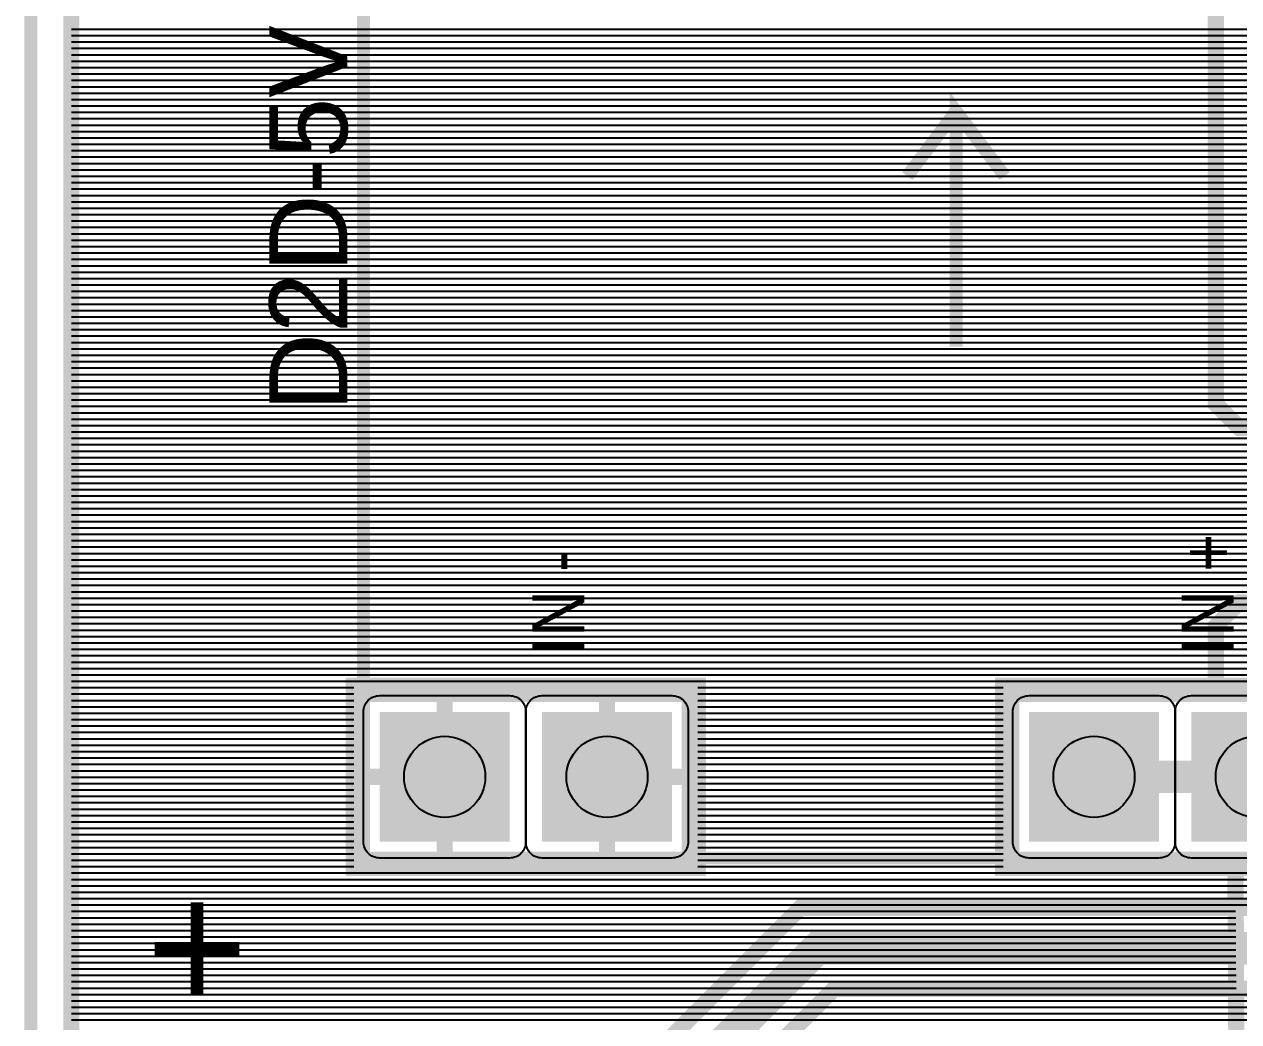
# Model space of a CAD drawing. Header units: inches. Extents: x -1.68 to 1.68, y -1.15 to 1.15.
# Drawn here: x -1.681 to -0.933, y -0.013 to 0.601 of the extents above; entities that cross this region are included whole.
import ezdxf

# ---------------------------------------------------------------- set-up
doc = ezdxf.new("R2010")
doc.units = ezdxf.units.IN
doc.layers.get('0').update_dxf_attribs({"linetype": 'CONTINUOUS'})

# ---------------------------------------------------------------- blocks, each defined once
blk = doc.blocks.new('RPAD')
blk.add_trace([(-0.5, -0.5), (-0.5, 0.5), (0.5, -0.5), (0.5, 0.5)])

msp = doc.modelspace()

# ---------------------------------------------------------------- linework, layer by layer
for points, const_width in [([(-1.6775, -1.1475), (1.6775, -1.1475), (1.6775, 1.1475), (-1.6775, 1.1475), (-1.6775, -1.1475)], 0.008), ([(-1.6775, -1.1475), (1.6775, -1.1475), (1.6775, 1.1475), (-1.6775, 1.1475), (-1.6775, -1.1475)], 0.008), ([(-1.6775, -1.1475), (1.6775, -1.1475), (1.6775, 1.1475), (-1.6775, 1.1475), (-1.6775, -1.1475)], 0.008), ([(1.6525, -1.1225), (-1.518807, -1.1225), (-1.4765, -1.080193), (-1.4765, -1.004807), (-1.529807, -0.9515), (-1.605193, -0.9515), (-1.6525, -0.998807), (-1.6525, 0.993807), (-1.615193, 0.9565), (-1.539807, 0.9565), (-1.4865, 1.009807), (-1.4865, 1.085193), (-1.523807, 1.1225), (1.513807, 1.1225)], 0.01), ([(1.6525, -1.1225), (-1.518807, -1.1225), (-1.4765, -1.080193), (-1.4765, -1.004807), (-1.529807, -0.9515), (-1.605193, -0.9515), (-1.6525, -0.998807), (-1.6525, 0.993807), (-1.615193, 0.9565), (-1.539807, 0.9565), (-1.4865, 1.009807), (-1.4865, 1.085193), (-1.523807, 1.1225), (1.513807, 1.1225)], 0.01), ([(-0.934602, -0.061371), (-0.935368, 0.0815), (-1.0785, 0.0815), (-1.0785, 0.1935), (-0.9475, 0.1935), (-0.9475, 0.230335), (-0.932855, 0.24498), (-0.6635, 0.24498), (-0.6635, 0.5385), (-0.5515, 0.5385), (-0.5515, 0.24498), (-0.390665, 0.24498), (-0.390665, 0.70598), (-0.367539, 0.70598), (-0.367539, 0.959548), (-0.352894, 0.974193), (1.195374, 0.974193)], 0.01), ([(-0.8375, 0.352501), (-0.932855, 0.352501), (-0.9475, 0.367145), (-0.9475, 0.8315), (-1.0785, 0.8315), (-1.0785, 0.9435), (-0.8665, 0.9435)], 0.01), ([(-1.4725, 0.0875), (-0.8725, 0.0875), (-0.8725, 0.9375), (-1.4725, 0.9375), (-1.4725, 0.0875)], 0.008), ([(-1.4725, 0.0875), (-0.8725, 0.0875), (-0.8725, 0.9375), (-1.4725, 0.9375), (-1.4725, 0.0875)], 0.008), ([(-1.4725, 0.0875), (-0.8725, 0.0875), (-0.8725, 0.9375), (-1.4725, 0.9375), (-1.4725, 0.0875)], 0.008), ([(0.4375, -0.280531), (-1.025098, -0.280531), (-1.034863, -0.290296), (-1.034863, -0.353075), (-0.903863, -0.353075), (-0.903863, -0.465074), (-1.415862, -0.465074), (-1.415862, -0.353075), (-1.384862, -0.353075), (-1.384862, -0.124704), (-1.203288, 0.05687), (-0.800757, 0.05687), (-0.737322, 0.064644), (-0.732777, 0.631828), (-0.718845, 0.646204), (-0.708843, 0.646598), (-0.6125, 0.650392), (-0.6125, 0.707), (-0.635, 0.707), (-0.635, 0.798), (-0.54, 0.798), (-0.54, 0.707)], 0.01), ([(-1.359862, -0.409075), (-1.359862, -0.135059), (-1.192933, 0.03187), (-0.799232, 0.03187), (-0.7125, 0.0425), (-0.707859, 0.621618), (-0.5875, 0.626358), (-0.5875, 0.7525)], 0.02), ([(-0.54, 0.707), (-0.5625, 0.707), (-0.5625, 0.616291), (-0.576456, 0.601774), (-0.683052, 0.597576), (-0.687577, 0.032884), (-0.700113, 0.018832), (-0.709459, 0.017686), (-0.797707, 0.00687), (-1.182578, 0.00687), (-1.334863, -0.145414), (-1.334863, -0.353075), (-1.184862, -0.353075), (-1.184862, -0.239665), (-1.120611, -0.175414), (-0.620041, -0.175414), (-0.633381, -0.162073), (-0.633381, -0.136392), (-0.615222, -0.118233), (-0.589541, -0.118233), (-0.583541, -0.124233), (0.243659, -0.124233), (0.249659, -0.118233), (0.275341, -0.118233)], 0.01), ([(-1.1075, 0.4025), (-1.1075, 0.5475), (-1.0775, 0.5075)], 0.008), ([(-1.1075, 0.4025), (-1.1075, 0.5475), (-1.0775, 0.5075)], 0.008), ([(-1.1075, 0.4025), (-1.1075, 0.5475), (-1.0775, 0.5075)], 0.008), ([(-1.1075, 0.5475), (-1.1375, 0.5075)], 0.008), ([(-1.1075, 0.5475), (-1.1375, 0.5075)], 0.008), ([(-1.1075, 0.5475), (-1.1375, 0.5075)], 0.008), ([(-1.2665, 0.0815), (-1.4785, 0.0815), (-1.4785, 0.1935), (-1.2665, 0.1935), (-1.2665, 0.0815)], 0.01), ([(-1.2665, 0.0815), (-1.4785, 0.0815), (-1.4785, 0.1935), (-1.2665, 0.1935), (-1.2665, 0.0815)], 0.01), ([(-1.4225, 0.1935), (-1.4225, 0.1375)], 0.01), ([(-1.3225, 0.1935), (-1.3225, 0.1375)], 0.01), ([(-0.8665, 0.0815), (-1.0785, 0.0815), (-1.0785, 0.1935), (-0.8665, 0.1935), (-0.8665, 0.0815)], 0.01), ([(-1.4725, 0.0875), (-1.2725, 0.0875), (-1.2725, 0.1875), (-1.4725, 0.1875), (-1.4725, 0.0875)], 0.008), ([(-1.4725, 0.0875), (-1.2725, 0.0875), (-1.2725, 0.1875), (-1.4725, 0.1875), (-1.4725, 0.0875)], 0.008), ([(-1.4725, 0.0875), (-1.2725, 0.0875), (-1.2725, 0.1875), (-1.4725, 0.1875), (-1.4725, 0.0875)], 0.008), ([(-1.0725, 0.0875), (-0.8725, 0.0875), (-0.8725, 0.1875), (-1.0725, 0.1875), (-1.0725, 0.0875)], 0.008), ([(-1.0725, 0.0875), (-0.8725, 0.0875), (-0.8725, 0.1875), (-1.0725, 0.1875), (-1.0725, 0.0875)], 0.008), ([(-1.0725, 0.0875), (-0.8725, 0.0875), (-0.8725, 0.1875), (-1.0725, 0.1875), (-1.0725, 0.0875)], 0.008), ([(-1.4785, 0.1375), (-1.4225, 0.1375)], 0.01), ([(-1.4225, 0.0815), (-1.4225, 0.1375)], 0.01), ([(-1.2665, 0.1375), (-1.3225, 0.1375)], 0.01), ([(-1.3225, 0.0815), (-1.3225, 0.1375)], 0.01), ([(-0.9225, 0.1375), (-1.0225, 0.1375)], 0.02)]:
    msp.add_lwpolyline(points, dxfattribs=dict(const_width=const_width))
for points in [[(-1.6525, 0.597972), (-0.390665, 0.597972)], [(-1.6525, 0.597972), (-0.9475, 0.597972)], [(-1.6525, 0.594035), (-0.390665, 0.594035)], [(-1.6525, 0.594035), (-0.9475, 0.594035)], [(-1.6525, 0.590098), (-0.390665, 0.590098)], [(-1.6525, 0.590098), (-0.9475, 0.590098)], [(-1.6525, 0.586161), (-0.390665, 0.586161)], [(-1.6525, 0.586161), (-0.9475, 0.586161)], [(-1.6525, 0.582224), (-0.390665, 0.582224)], [(-1.6525, 0.582224), (-0.9475, 0.582224)], [(-1.6525, 0.578287), (-0.390665, 0.578287)], [(-1.6525, 0.578287), (-0.9475, 0.578287)], [(-1.6525, 0.57435), (-0.390665, 0.57435)], [(-1.6525, 0.57435), (-0.9475, 0.57435)], [(-1.6525, 0.570413), (-0.390665, 0.570413)], [(-1.6525, 0.570413), (-0.9475, 0.570413)], [(-1.6525, 0.566476), (-0.390665, 0.566476)], [(-1.6525, 0.566476), (-0.9475, 0.566476)], [(-1.6525, 0.562539), (-0.390665, 0.562539)], [(-1.6525, 0.562539), (-0.9475, 0.562539)], [(-1.6525, 0.558602), (-0.390665, 0.558602)], [(-1.6525, 0.558602), (-0.9475, 0.558602)], [(-1.6525, 0.554665), (-0.390665, 0.554665)], [(-1.6525, 0.554665), (-0.9475, 0.554665)], [(-1.6525, 0.550728), (-0.390665, 0.550728)], [(-1.6525, 0.550728), (-0.9475, 0.550728)], [(-1.6525, 0.546791), (-0.390665, 0.546791)], [(-1.6525, 0.546791), (-0.9475, 0.546791)], [(-1.6525, 0.542854), (-0.390665, 0.542854)], [(-1.6525, 0.542854), (-0.9475, 0.542854)], [(-1.6525, 0.538917), (-0.390665, 0.538917)], [(-1.6525, 0.538917), (-0.9475, 0.538917)], [(-1.6525, 0.53498), (-0.6635, 0.53498)], [(-1.6525, 0.53498), (-0.9475, 0.53498)], [(-1.6525, 0.531043), (-0.6635, 0.531043)], [(-1.6525, 0.531043), (-0.9475, 0.531043)], [(-1.6525, 0.527106), (-0.6635, 0.527106)], [(-1.6525, 0.527106), (-0.9475, 0.527106)], [(-1.6525, 0.523169), (-0.6635, 0.523169)], [(-1.6525, 0.523169), (-0.9475, 0.523169)], [(-1.6525, 0.519232), (-0.6635, 0.519232)], [(-1.6525, 0.519232), (-0.9475, 0.519232)], [(-1.6525, 0.515295), (-0.6635, 0.515295)], [(-1.6525, 0.515295), (-0.9475, 0.515295)], [(-1.6525, 0.511358), (-0.6635, 0.511358)], [(-1.6525, 0.511358), (-0.9475, 0.511358)], [(-1.6525, 0.507421), (-0.6635, 0.507421)], [(-1.6525, 0.507421), (-0.9475, 0.507421)], [(-1.6525, 0.503484), (-0.6635, 0.503484)], [(-1.6525, 0.503484), (-0.9475, 0.503484)], [(-1.6525, 0.499547), (-0.6635, 0.499547)], [(-1.6525, 0.499547), (-0.9475, 0.499547)], [(-1.6525, 0.49561), (-0.6635, 0.49561)], [(-1.6525, 0.49561), (-0.9475, 0.49561)], [(-1.6525, 0.491673), (-0.6635, 0.491673)], [(-1.6525, 0.491673), (-0.9475, 0.491673)], [(-1.6525, 0.487736), (-0.6635, 0.487736)], [(-1.6525, 0.487736), (-0.9475, 0.487736)], [(-1.6525, 0.483799), (-0.6635, 0.483799)], [(-1.6525, 0.483799), (-0.9475, 0.483799)], [(-1.6525, 0.479862), (-0.6635, 0.479862)], [(-1.6525, 0.479862), (-0.9475, 0.479862)], [(-1.6525, 0.475925), (-0.6635, 0.475925)], [(-1.6525, 0.475925), (-0.9475, 0.475925)], [(-1.6525, 0.471988), (-0.6635, 0.471988)], [(-1.6525, 0.471988), (-0.9475, 0.471988)], [(-1.6525, 0.468051), (-0.6635, 0.468051)], [(-1.6525, 0.468051), (-0.9475, 0.468051)], [(-1.6525, 0.464114), (-0.6635, 0.464114)], [(-1.6525, 0.464114), (-0.9475, 0.464114)], [(-1.6525, 0.460177), (-0.6635, 0.460177)], [(-1.6525, 0.460177), (-0.9475, 0.460177)], [(-1.6525, 0.45624), (-0.6635, 0.45624)], [(-1.6525, 0.45624), (-0.9475, 0.45624)], [(-1.6525, 0.452303), (-0.6635, 0.452303)], [(-1.6525, 0.452303), (-0.9475, 0.452303)], [(-1.6525, 0.448366), (-0.6635, 0.448366)], [(-1.6525, 0.448366), (-0.9475, 0.448366)], [(-1.6525, 0.444429), (-0.6635, 0.444429)], [(-1.6525, 0.444429), (-0.9475, 0.444429)], [(-1.6525, 0.440492), (-0.6635, 0.440492)], [(-1.6525, 0.440492), (-0.9475, 0.440492)], [(-1.6525, 0.436555), (-0.6635, 0.436555)], [(-1.6525, 0.436555), (-0.9475, 0.436555)], [(-1.6525, 0.432618), (-0.6635, 0.432618)], [(-1.6525, 0.432618), (-0.9475, 0.432618)], [(-1.6525, 0.428681), (-0.6635, 0.428681)], [(-1.6525, 0.428681), (-0.9475, 0.428681)], [(-1.6525, 0.424744), (-0.6635, 0.424744)], [(-1.6525, 0.424744), (-0.9475, 0.424744)], [(-1.6525, 0.420807), (-0.6635, 0.420807)], [(-1.6525, 0.420807), (-0.9475, 0.420807)], [(-1.6525, 0.41687), (-0.6635, 0.41687)], [(-1.6525, 0.41687), (-0.9475, 0.41687)], [(-1.6525, 0.412933), (-0.6635, 0.412933)], [(-1.6525, 0.412933), (-0.9475, 0.412933)], [(-1.6525, 0.408996), (-0.6635, 0.408996)], [(-1.6525, 0.408996), (-0.9475, 0.408996)], [(-1.6525, 0.405059), (-0.6635, 0.405059)], [(-1.6525, 0.405059), (-0.9475, 0.405059)], [(-1.6525, 0.401122), (-0.6635, 0.401122)], [(-1.6525, 0.401122), (-0.9475, 0.401122)], [(-1.6525, 0.397185), (-0.6635, 0.397185)], [(-1.6525, 0.397185), (-0.9475, 0.397185)], [(-1.6525, 0.393248), (-0.6635, 0.393248)], [(-1.6525, 0.393248), (-0.9475, 0.393248)], [(-1.6525, 0.389311), (-0.6635, 0.389311)], [(-1.6525, 0.389311), (-0.9475, 0.389311)], [(-1.6525, 0.385374), (-0.6635, 0.385374)], [(-1.6525, 0.385374), (-0.9475, 0.385374)], [(-1.6525, 0.381437), (-0.6635, 0.381437)], [(-1.6525, 0.381437), (-0.9475, 0.381437)], [(-1.6525, 0.3775), (-0.6635, 0.3775)], [(-1.6525, 0.3775), (-0.9475, 0.3775)], [(-1.6525, 0.373563), (-0.6635, 0.373563)], [(-1.6525, 0.373563), (-0.9475, 0.373563)], [(-1.6525, 0.369626), (-0.6635, 0.369626)], [(-1.6525, 0.369626), (-0.9475, 0.369626)], [(-1.6525, 0.365689), (-0.6635, 0.365689)], [(-1.6525, 0.365689), (-0.946043, 0.365689)], [(-1.6525, 0.361752), (-0.6635, 0.361752)], [(-1.6525, 0.361752), (-0.942106, 0.361752)], [(-1.6525, 0.357815), (-0.6635, 0.357815)], [(-1.6525, 0.357815), (-0.938169, 0.357815)], [(-1.6525, 0.353878), (-0.6635, 0.353878)], [(-1.6525, 0.353878), (-0.934232, 0.353878)], [(-1.6525, 0.349941), (-0.6635, 0.349941)], [(-1.6525, 0.349941), (-0.8375, 0.349941)], [(-1.6525, 0.346004), (-0.6635, 0.346004)], [(-1.6525, 0.346004), (-0.8375, 0.346004)], [(-1.6525, 0.342067), (-0.6635, 0.342067)], [(-1.6525, 0.342067), (-0.8375, 0.342067)], [(-1.6525, 0.33813), (-0.6635, 0.33813)], [(-1.6525, 0.33813), (-0.8375, 0.33813)], [(-1.6525, 0.334193), (-0.6635, 0.334193)], [(-1.6525, 0.334193), (-0.8375, 0.334193)], [(-1.6525, 0.330256), (-0.6635, 0.330256)], [(-1.6525, 0.330256), (-0.8375, 0.330256)], [(-1.6525, 0.326319), (-0.6635, 0.326319)], [(-1.6525, 0.326319), (-0.8375, 0.326319)], [(-1.6525, 0.322382), (-0.6635, 0.322382)], [(-1.6525, 0.322382), (-0.8375, 0.322382)], [(-1.6525, 0.318445), (-0.6635, 0.318445)], [(-1.6525, 0.318445), (-0.8375, 0.318445)], [(-1.6525, 0.314508), (-0.6635, 0.314508)], [(-1.6525, 0.314508), (-0.8375, 0.314508)], [(-1.6525, 0.310571), (-0.6635, 0.310571)], [(-1.6525, 0.310571), (-0.8375, 0.310571)], [(-1.6525, 0.306634), (-0.6635, 0.306634)], [(-1.6525, 0.306634), (-0.8375, 0.306634)], [(-1.6525, 0.302697), (-0.6635, 0.302697)], [(-1.6525, 0.302697), (-0.8375, 0.302697)], [(-1.6525, 0.29876), (-0.6635, 0.29876)], [(-1.6525, 0.29876), (-0.8375, 0.29876)], [(-1.6525, 0.294823), (-0.6635, 0.294823)], [(-1.6525, 0.294823), (-0.8375, 0.294823)], [(-1.6525, 0.290886), (-0.6635, 0.290886)], [(-1.6525, 0.290886), (-0.8375, 0.290886)], [(-1.6525, 0.286949), (-0.6635, 0.286949)], [(-1.6525, 0.286949), (-0.8375, 0.286949)], [(-1.6525, 0.283012), (-0.6635, 0.283012)], [(-1.6525, 0.283012), (-0.8375, 0.283012)], [(-1.6525, 0.279075), (-0.6635, 0.279075)], [(-1.6525, 0.279075), (-0.8375, 0.279075)], [(-1.6525, 0.275138), (-0.6635, 0.275138)], [(-1.6525, 0.275138), (-0.8375, 0.275138)], [(-1.6525, 0.271201), (-0.6635, 0.271201)], [(-1.6525, 0.271201), (-0.8375, 0.271201)], [(-1.6525, 0.267264), (-0.6635, 0.267264)], [(-1.6525, 0.267264), (-0.8375, 0.267264)], [(-1.6525, 0.263327), (-0.6635, 0.263327)], [(-1.6525, 0.263327), (-0.8375, 0.263327)], [(-1.6525, 0.25939), (-0.6635, 0.25939)], [(-1.6525, 0.25939), (-0.8375, 0.25939)], [(-1.6525, 0.255453), (-0.6635, 0.255453)], [(-1.6525, 0.255453), (-0.8375, 0.255453)], [(-1.6525, 0.251516), (-0.6635, 0.251516)], [(-1.6525, 0.251516), (-0.8375, 0.251516)], [(-1.6525, 0.247579), (-0.6635, 0.247579)], [(-1.6525, 0.247579), (-0.8375, 0.247579)], [(-1.6525, 0.243642), (-0.934193, 0.243642)], [(-1.6525, 0.243642), (-0.8375, 0.243642)], [(-1.6525, 0.239705), (-0.93813, 0.239705)], [(-1.6525, 0.239705), (-0.8375, 0.239705)], [(-1.6525, 0.235768), (-0.942067, 0.235768)], [(-1.6525, 0.235768), (-0.8375, 0.235768)], [(-1.6525, 0.231831), (-0.946004, 0.231831)], [(-1.6525, 0.231831), (-0.8375, 0.231831)], [(-1.6525, 0.227894), (-0.9475, 0.227894)], [(-1.6525, 0.227894), (-0.8375, 0.227894)], [(-1.6525, 0.223957), (-0.9475, 0.223957)], [(-1.6525, 0.223957), (-0.8375, 0.223957)], [(-1.6525, 0.22002), (-0.9475, 0.22002)], [(-1.6525, 0.22002), (-0.8375, 0.22002)], [(-1.6525, 0.216083), (-0.9475, 0.216083)], [(-1.6525, 0.216083), (-0.8375, 0.216083)], [(-1.6525, 0.212146), (-0.9475, 0.212146)], [(-1.6525, 0.212146), (-0.8375, 0.212146)], [(-1.6525, 0.208209), (-0.9475, 0.208209)], [(-1.6525, 0.208209), (-0.8375, 0.208209)], [(-1.6525, 0.204272), (-0.9475, 0.204272)], [(-1.6525, 0.204272), (-0.8375, 0.204272)], [(-1.6525, 0.200335), (-0.9475, 0.200335)], [(-1.6525, 0.200335), (-0.8375, 0.200335)], [(-1.6525, 0.196398), (-0.9475, 0.196398)], [(-1.6525, 0.196398), (-0.8375, 0.196398)], [(-1.6525, 0.192461), (-1.4785, 0.192461)], [(-1.6525, 0.192461), (-1.4785, 0.192461)], [(-1.6525, 0.188524), (-1.4785, 0.188524)], [(-1.6525, 0.188524), (-1.4785, 0.188524)], [(-1.2665, 0.192461), (-1.0785, 0.192461)], [(-1.2665, 0.192461), (-1.0785, 0.192461)], [(-1.2665, 0.188524), (-1.0785, 0.188524)], [(-1.2665, 0.188524), (-1.0785, 0.188524)], [(-0.8825, 0.0875), (-0.9625, 0.0875), (-0.963539, 0.08755), (-0.964544, 0.087699), (-0.965511, 0.087941), (-0.966435, 0.088272), (-0.967312, 0.088686), (-0.968136, 0.089181), (-0.968904, 0.08975), (-0.969609, 0.090391), (-0.97025, 0.091097), (-0.970819, 0.091864), (-0.971313, 0.092688), (-0.971728, 0.093565), (-0.972059, 0.094489), (-0.972301, 0.095456), (-0.97245, 0.096461), (-0.9725, 0.0975), (-0.9725, 0.1775), (-0.97245, 0.178539), (-0.972301, 0.179544), (-0.972059, 0.180511), (-0.971728, 0.181435), (-0.971313, 0.182312), (-0.970819, 0.183136), (-0.97025, 0.183903), (-0.969609, 0.184609), (-0.968904, 0.18525), (-0.968136, 0.185819), (-0.967312, 0.186314), (-0.966435, 0.186728), (-0.965511, 0.187059), (-0.964544, 0.187301), (-0.963539, 0.18745), (-0.9625, 0.1875), (-0.9625, 0.1875), (-0.8825, 0.1875)], [(-1.6525, 0.184587), (-1.4785, 0.184587)], [(-1.6525, 0.184587), (-1.4785, 0.184587)], [(-1.6525, 0.18065), (-1.4785, 0.18065)], [(-1.6525, 0.18065), (-1.4785, 0.18065)], [(-1.2665, 0.184587), (-1.0785, 0.184587)], [(-1.2665, 0.184587), (-1.0785, 0.184587)], [(-1.2665, 0.18065), (-1.0785, 0.18065)], [(-1.2665, 0.18065), (-1.0785, 0.18065)], [(-1.6525, 0.176713), (-1.4785, 0.176713)], [(-1.6525, 0.176713), (-1.4785, 0.176713)], [(-1.6525, 0.172776), (-1.4785, 0.172776)], [(-1.6525, 0.172776), (-1.4785, 0.172776)], [(-1.2665, 0.176713), (-1.0785, 0.176713)], [(-1.2665, 0.176713), (-1.0785, 0.176713)], [(-1.2665, 0.172776), (-1.0785, 0.172776)], [(-1.2665, 0.172776), (-1.0785, 0.172776)], [(-1.6525, 0.168839), (-1.4785, 0.168839)], [(-1.6525, 0.168839), (-1.4785, 0.168839)], [(-1.6525, 0.164902), (-1.4785, 0.164902)], [(-1.6525, 0.164902), (-1.4785, 0.164902)], [(-1.2665, 0.168839), (-1.0785, 0.168839)], [(-1.2665, 0.168839), (-1.0785, 0.168839)], [(-1.2665, 0.164902), (-1.0785, 0.164902)], [(-1.2665, 0.164902), (-1.0785, 0.164902)], [(-1.6525, 0.160965), (-1.4785, 0.160965)], [(-1.6525, 0.160965), (-1.4785, 0.160965)], [(-1.2665, 0.160965), (-1.0785, 0.160965)], [(-1.2665, 0.160965), (-1.0785, 0.160965)], [(-1.6525, 0.157028), (-1.4785, 0.157028)], [(-1.6525, 0.157028), (-1.4785, 0.157028)], [(-1.6525, 0.153091), (-1.4785, 0.153091)], [(-1.6525, 0.153091), (-1.4785, 0.153091)], [(-1.2665, 0.157028), (-1.0785, 0.157028)], [(-1.2665, 0.157028), (-1.0785, 0.157028)], [(-1.2665, 0.153091), (-1.0785, 0.153091)], [(-1.2665, 0.153091), (-1.0785, 0.153091)], [(-1.6525, 0.149154), (-1.4785, 0.149154)], [(-1.6525, 0.149154), (-1.4785, 0.149154)], [(-1.6525, 0.145217), (-1.4785, 0.145217)], [(-1.6525, 0.145217), (-1.4785, 0.145217)], [(-1.2665, 0.149154), (-1.0785, 0.149154)], [(-1.2665, 0.149154), (-1.0785, 0.149154)], [(-1.2665, 0.145217), (-1.0785, 0.145217)], [(-1.2665, 0.145217), (-1.0785, 0.145217)], [(-1.6525, 0.14128), (-1.4785, 0.14128)], [(-1.6525, 0.14128), (-1.4785, 0.14128)], [(-1.6525, 0.137343), (-1.4785, 0.137343)], [(-1.6525, 0.137343), (-1.4785, 0.137343)], [(-1.2665, 0.14128), (-1.0785, 0.14128)], [(-1.2665, 0.14128), (-1.0785, 0.14128)], [(-1.2665, 0.137343), (-1.0785, 0.137343)], [(-1.2665, 0.137343), (-1.0785, 0.137343)], [(-1.6525, 0.133406), (-1.4785, 0.133406)], [(-1.6525, 0.133406), (-1.4785, 0.133406)], [(-1.6525, 0.129469), (-1.4785, 0.129469)], [(-1.6525, 0.129469), (-1.4785, 0.129469)], [(-1.2665, 0.133406), (-1.0785, 0.133406)], [(-1.2665, 0.133406), (-1.0785, 0.133406)], [(-1.2665, 0.129469), (-1.0785, 0.129469)], [(-1.2665, 0.129469), (-1.0785, 0.129469)], [(-1.6525, 0.125531), (-1.4785, 0.125531)], [(-1.6525, 0.125531), (-1.4785, 0.125531)], [(-1.6525, 0.121594), (-1.4785, 0.121594)], [(-1.6525, 0.121594), (-1.4785, 0.121594)], [(-1.2665, 0.125531), (-1.0785, 0.125531)], [(-1.2665, 0.125531), (-1.0785, 0.125531)], [(-1.2665, 0.121594), (-1.0785, 0.121594)], [(-1.2665, 0.121594), (-1.0785, 0.121594)], [(-1.6525, 0.117657), (-1.4785, 0.117657)], [(-1.6525, 0.117657), (-1.4785, 0.117657)], [(-1.6525, 0.11372), (-1.4785, 0.11372)], [(-1.6525, 0.11372), (-1.4785, 0.11372)], [(-1.2665, 0.117657), (-1.0785, 0.117657)], [(-1.2665, 0.117657), (-1.0785, 0.117657)], [(-1.2665, 0.11372), (-1.0785, 0.11372)], [(-1.2665, 0.11372), (-1.0785, 0.11372)], [(-1.6525, 0.109783), (-1.4785, 0.109783)], [(-1.6525, 0.109783), (-1.4785, 0.109783)], [(-1.6525, 0.105846), (-1.4785, 0.105846)], [(-1.6525, 0.105846), (-1.4785, 0.105846)], [(-1.2665, 0.109783), (-1.0785, 0.109783)], [(-1.2665, 0.109783), (-1.0785, 0.109783)], [(-1.2665, 0.105846), (-1.0785, 0.105846)], [(-1.2665, 0.105846), (-1.0785, 0.105846)], [(-1.6525, 0.101909), (-1.4785, 0.101909)], [(-1.6525, 0.101909), (-1.4785, 0.101909)], [(-1.6525, 0.097972), (-1.4785, 0.097972)], [(-1.6525, 0.097972), (-1.4785, 0.097972)], [(-1.2665, 0.101909), (-1.0785, 0.101909)], [(-1.2665, 0.101909), (-1.0785, 0.101909)], [(-1.2665, 0.097972), (-1.0785, 0.097972)], [(-1.2665, 0.097972), (-1.0785, 0.097972)], [(-1.6525, 0.094035), (-1.4785, 0.094035)], [(-1.6525, 0.094035), (-1.4785, 0.094035)], [(-1.6525, 0.090098), (-1.4785, 0.090098)], [(-1.6525, 0.090098), (-1.4785, 0.090098)], [(-1.2665, 0.094035), (-1.0785, 0.094035)], [(-1.2665, 0.094035), (-1.0785, 0.094035)], [(-1.2665, 0.090098), (-1.0785, 0.090098)], [(-1.2665, 0.090098), (-1.0785, 0.090098)], [(-1.6525, 0.086161), (-1.4785, 0.086161)], [(-1.6525, 0.086161), (-1.4785, 0.086161)], [(-1.2665, 0.086161), (-1.0785, 0.086161)], [(-1.2665, 0.086161), (-1.0785, 0.086161)], [(-1.6525, 0.082224), (-1.4785, 0.082224)], [(-1.6525, 0.082224), (-1.4785, 0.082224)], [(-1.6525, 0.078287), (-0.93535, 0.078287)], [(-1.6525, 0.078287), (-0.737213, 0.078287)], [(-1.2665, 0.082224), (-1.0785, 0.082224)], [(-1.2665, 0.082224), (-1.0785, 0.082224)], [(-1.6525, 0.07435), (-0.935329, 0.07435)], [(-1.6525, 0.07435), (-0.737244, 0.07435)], [(-1.6525, 0.070413), (-0.935308, 0.070413)], [(-1.6525, 0.070413), (-0.737276, 0.070413)], [(-1.6525, 0.066476), (-0.935287, 0.066476)], [(-1.6525, 0.066476), (-0.737307, 0.066476)], [(-1.6525, 0.062539), (-0.935266, 0.062539)], [(-1.6525, 0.062539), (-0.754496, 0.062539)], [(-1.6525, 0.058602), (-0.935245, 0.058602)], [(-1.6525, 0.058602), (-0.786619, 0.058602)], [(-1.6525, 0.054665), (-0.935224, 0.054665)], [(-1.6525, 0.054665), (-1.205492, 0.054665)], [(-1.6525, 0.050728), (-0.935202, 0.050728)], [(-1.6525, 0.050728), (-1.209429, 0.050728)], [(-1.6525, 0.046791), (-0.935181, 0.046791)], [(-1.6525, 0.046791), (-1.213366, 0.046791)], [(-1.6525, 0.042854), (-0.93516, 0.042854)], [(-1.6525, 0.042854), (-1.217303, 0.042854)], [(-1.6525, 0.038917), (-0.935139, 0.038917)], [(-1.6525, 0.038917), (-1.22124, 0.038917)], [(-1.6525, 0.03498), (-0.935118, 0.03498)], [(-1.6525, 0.03498), (-1.225177, 0.03498)], [(-1.6525, 0.031043), (-0.935097, 0.031043)], [(-1.6525, 0.031043), (-1.229114, 0.031043)], [(-1.6525, 0.027106), (-0.935076, 0.027106)], [(-1.6525, 0.027106), (-1.233051, 0.027106)], [(-1.6525, 0.023169), (-0.935055, 0.023169)], [(-1.6525, 0.023169), (-1.236988, 0.023169)], [(-1.6525, 0.019232), (-0.935033, 0.019232)], [(-1.6525, 0.019232), (-1.240925, 0.019232)], [(-1.6525, 0.015295), (-0.935013, 0.015295)], [(-1.6525, 0.015295), (-1.244862, 0.015295)], [(-1.6525, 0.011358), (-0.934991, 0.011358)], [(-1.6525, 0.011358), (-1.248799, 0.011358)], [(-1.6525, 0.007421), (-0.93497, 0.007421)], [(-1.6525, 0.007421), (-1.252736, 0.007421)], [(-1.6525, 0.003484), (-0.934949, 0.003484)], [(-1.6525, 0.003484), (-1.256673, 0.003484)], [(-1.185965, 0.003484), (-0.202185, 0.003484)], [(-1.6525, -0.000453), (-0.934928, -0.000453)], [(-1.6525, -0.000453), (-1.26061, -0.000453)], [(-1.6525, -0.00439), (-0.934907, -0.00439)], [(-1.6525, -0.00439), (-1.264547, -0.00439)], [(-1.193839, -0.00439), (-0.202185, -0.00439)], [(-1.189902, -0.000453), (-0.202185, -0.000453)], [(-1.6525, -0.008327), (-0.934886, -0.008327)], [(-1.6525, -0.008327), (-1.268484, -0.008327)], [(-1.6525, -0.012264), (-0.934865, -0.012264)], [(-1.6525, -0.012264), (-1.272421, -0.012264)], [(-1.201713, -0.012264), (-0.202185, -0.012264)], [(-1.197776, -0.008327), (-0.202185, -0.008327)]]:
    msp.add_lwpolyline(points)
for points in [[(-1.4625, 0.1875), (-1.3825, 0.1875), (-1.381461, 0.18745), (-1.380455, 0.187301), (-1.379489, 0.187059), (-1.378565, 0.186728), (-1.377688, 0.186314), (-1.376864, 0.185819), (-1.376096, 0.18525), (-1.375391, 0.184609), (-1.37475, 0.183903), (-1.374181, 0.183136), (-1.373687, 0.182312), (-1.373272, 0.181435), (-1.372941, 0.180511), (-1.372699, 0.179544), (-1.37255, 0.178539), (-1.3725, 0.1775), (-1.3725, 0.0975), (-1.37255, 0.096461), (-1.372699, 0.095456), (-1.372941, 0.094489), (-1.373272, 0.093565), (-1.373687, 0.092688), (-1.374181, 0.091864), (-1.37475, 0.091097), (-1.375391, 0.090391), (-1.376096, 0.08975), (-1.376864, 0.089181), (-1.377688, 0.088686), (-1.378565, 0.088272), (-1.379489, 0.087941), (-1.380455, 0.087699), (-1.381461, 0.08755), (-1.3825, 0.0875), (-1.4625, 0.0875), (-1.463539, 0.08755), (-1.464545, 0.087699), (-1.465511, 0.087941), (-1.466435, 0.088272), (-1.467312, 0.088686), (-1.468136, 0.089181), (-1.468904, 0.08975), (-1.469609, 0.090391), (-1.47025, 0.091097), (-1.470819, 0.091864), (-1.471313, 0.092688), (-1.471728, 0.093565), (-1.472059, 0.094489), (-1.472301, 0.095456), (-1.47245, 0.096461), (-1.4725, 0.0975), (-1.4725, 0.1775), (-1.47245, 0.178539), (-1.472301, 0.179544), (-1.472059, 0.180511), (-1.471728, 0.181435), (-1.471313, 0.182312), (-1.470819, 0.183136), (-1.47025, 0.183903), (-1.469609, 0.184609), (-1.468904, 0.18525), (-1.468136, 0.185819), (-1.467312, 0.186314), (-1.466435, 0.186728), (-1.465511, 0.187059), (-1.464545, 0.187301), (-1.463539, 0.18745), (-1.4625, 0.1875)], [(-1.3625, 0.1875), (-1.2825, 0.1875), (-1.281461, 0.18745), (-1.280455, 0.187301), (-1.279489, 0.187059), (-1.278565, 0.186728), (-1.277688, 0.186314), (-1.276864, 0.185819), (-1.276096, 0.18525), (-1.275391, 0.184609), (-1.27475, 0.183903), (-1.274181, 0.183136), (-1.273687, 0.182312), (-1.273272, 0.181435), (-1.272941, 0.180511), (-1.272699, 0.179544), (-1.27255, 0.178539), (-1.2725, 0.1775), (-1.2725, 0.0975), (-1.27255, 0.096461), (-1.272699, 0.095456), (-1.272941, 0.094489), (-1.273272, 0.093565), (-1.273687, 0.092688), (-1.274181, 0.091864), (-1.27475, 0.091097), (-1.275391, 0.090391), (-1.276096, 0.08975), (-1.276864, 0.089181), (-1.277688, 0.088686), (-1.278565, 0.088272), (-1.279489, 0.087941), (-1.280455, 0.087699), (-1.281461, 0.08755), (-1.2825, 0.0875), (-1.3625, 0.0875), (-1.363539, 0.08755), (-1.364545, 0.087699), (-1.365511, 0.087941), (-1.366435, 0.088272), (-1.367312, 0.088686), (-1.368136, 0.089181), (-1.368904, 0.08975), (-1.369609, 0.090391), (-1.37025, 0.091097), (-1.370819, 0.091864), (-1.371313, 0.092688), (-1.371728, 0.093565), (-1.372059, 0.094489), (-1.372301, 0.095456), (-1.37245, 0.096461), (-1.3725, 0.0975), (-1.3725, 0.1775), (-1.37245, 0.178539), (-1.372301, 0.179544), (-1.372059, 0.180511), (-1.371728, 0.181435), (-1.371313, 0.182312), (-1.370819, 0.183136), (-1.37025, 0.183903), (-1.369609, 0.184609), (-1.368904, 0.18525), (-1.368136, 0.185819), (-1.367312, 0.186314), (-1.366435, 0.186728), (-1.365511, 0.187059), (-1.364545, 0.187301), (-1.363539, 0.18745), (-1.3625, 0.1875)], [(-1.0625, 0.1875), (-0.9825, 0.1875), (-0.981461, 0.18745), (-0.980456, 0.187301), (-0.979489, 0.187059), (-0.978565, 0.186728), (-0.977688, 0.186314), (-0.976864, 0.185819), (-0.976096, 0.18525), (-0.975391, 0.184609), (-0.97475, 0.183903), (-0.974181, 0.183136), (-0.973687, 0.182312), (-0.973272, 0.181435), (-0.972941, 0.180511), (-0.972699, 0.179544), (-0.97255, 0.178539), (-0.9725, 0.1775), (-0.9725, 0.0975), (-0.97255, 0.096461), (-0.972699, 0.095456), (-0.972941, 0.094489), (-0.973272, 0.093565), (-0.973687, 0.092688), (-0.974181, 0.091864), (-0.97475, 0.091097), (-0.975391, 0.090391), (-0.976096, 0.08975), (-0.976864, 0.089181), (-0.977688, 0.088686), (-0.978565, 0.088272), (-0.979489, 0.087941), (-0.980456, 0.087699), (-0.981461, 0.08755), (-0.9825, 0.0875), (-1.0625, 0.0875), (-1.063539, 0.08755), (-1.064544, 0.087699), (-1.065511, 0.087941), (-1.066435, 0.088272), (-1.067312, 0.088686), (-1.068136, 0.089181), (-1.068904, 0.08975), (-1.069609, 0.090391), (-1.07025, 0.091097), (-1.070819, 0.091864), (-1.071313, 0.092688), (-1.071728, 0.093565), (-1.072059, 0.094489), (-1.072301, 0.095456), (-1.07245, 0.096461), (-1.0725, 0.0975), (-1.0725, 0.1775), (-1.07245, 0.178539), (-1.072301, 0.179544), (-1.072059, 0.180511), (-1.071728, 0.181435), (-1.071313, 0.182312), (-1.070819, 0.183136), (-1.07025, 0.183903), (-1.069609, 0.184609), (-1.068904, 0.18525), (-1.068136, 0.185819), (-1.067312, 0.186314), (-1.066435, 0.186728), (-1.065511, 0.187059), (-1.064544, 0.187301), (-1.063539, 0.18745), (-1.0625, 0.1875)]]:
    msp.add_lwpolyline(points, close=True)
for centre in [(-1.4225, 0.1375), (-1.3225, 0.1375), (-1.0225, 0.1375), (-0.9225, 0.1375)]:
    msp.add_circle(centre, 0.025)

# ---------------------------------------------------------------- block references
at = {"xscale": 0.08, "yscale": 0.08}
for p in [(-1.4225, 0.1375), (-1.3225, 0.1375), (-1.0225, 0.1375), (-0.9225, 0.1375)]:
    msp.add_blockref('RPAD', p, dxfattribs=at)

# ---------------------------------------------------------------- texts
for s, height, width, p in [('D2D-5V', 0.048, 1.041667, (-1.4825, 0.3625)), ('D2D-5V', 0.048, 1.041667, (-1.4825, 0.3625)), ('D2D-5V', 0.048, 1.041667, (-1.4825, 0.3625)), ('IN +', 0.032, 0.9375, (-0.9365, 0.2125)), ('IN +', 0.032, 0.9375, (-0.9365, 0.2125)), ('IN +', 0.032, 0.9375, (-0.9365, 0.2125)), ('IN -', 0.032, 0.9375, (-1.3365, 0.2125)), ('IN -', 0.032, 0.9375, (-1.3365, 0.2125)), ('IN -', 0.032, 0.9375, (-1.3365, 0.2125))]:
    msp.add_text(s, height=height, rotation=90, dxfattribs=dict(width=width)).set_placement(p)
msp.add_text('+', height=0.08).set_placement((-1.606319, -0.006949))
msp.add_text('+', height=0.08).set_placement((-1.606319, -0.006949))
msp.add_text('+', height=0.08).set_placement((-1.606319, -0.006949))

doc.saveas('drawing.dxf')
